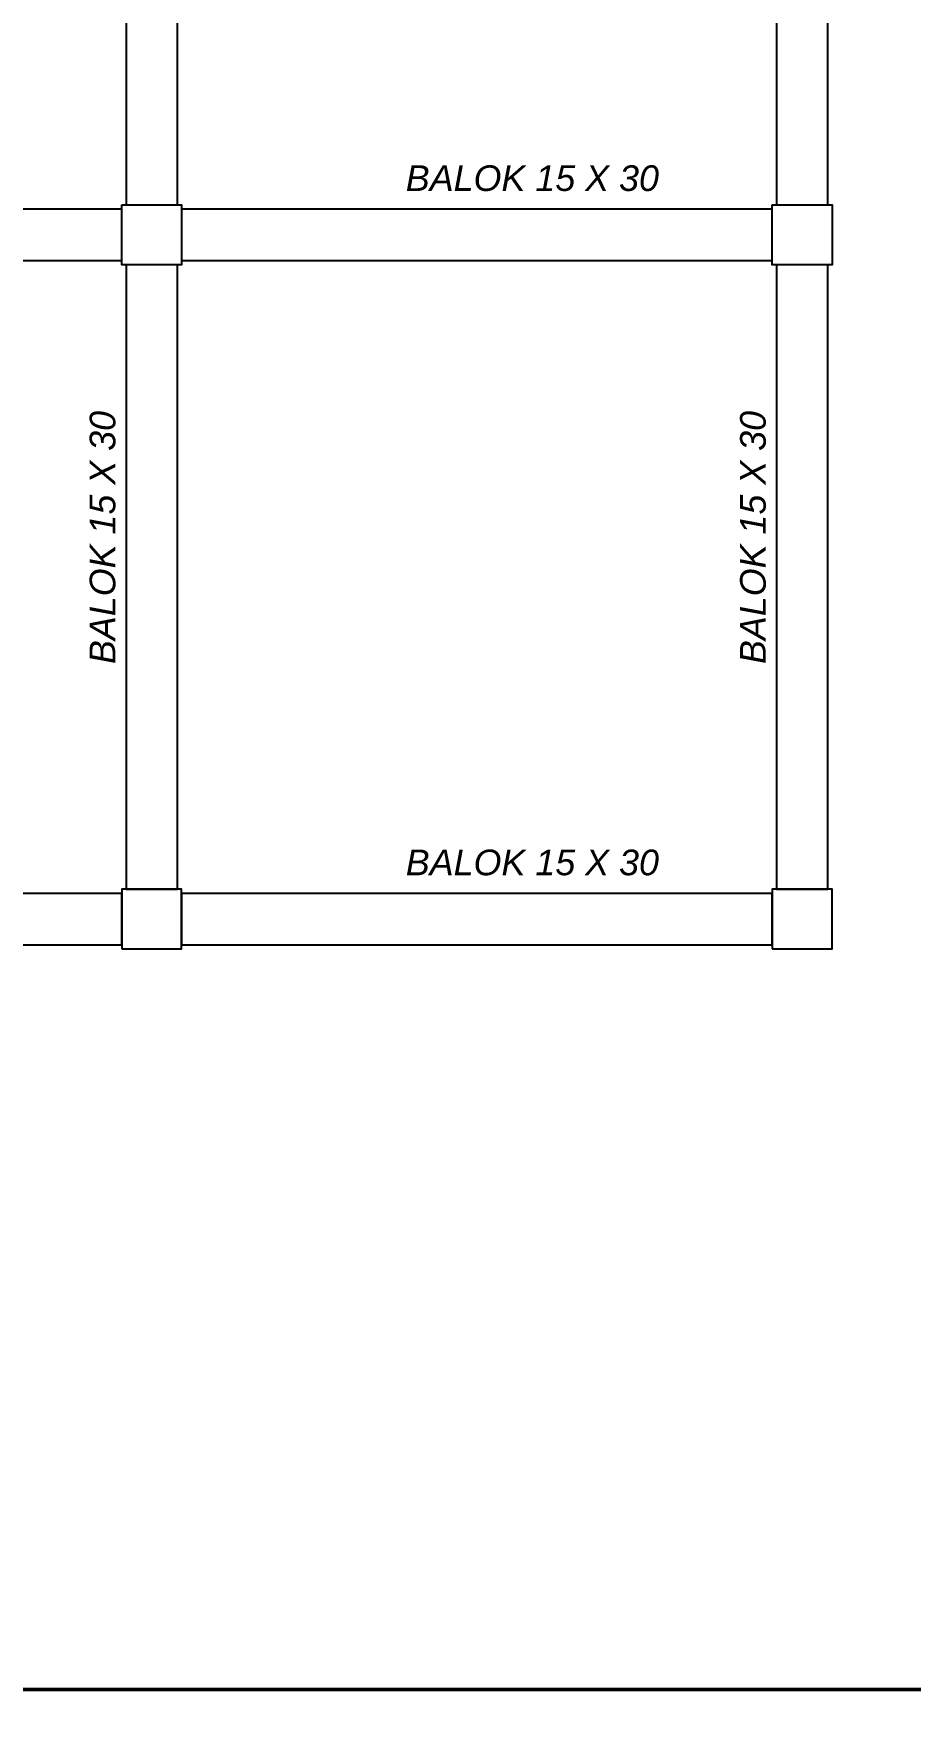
# Model space of a CAD drawing. Header units: centimetres. Extents: x -377343 to 693706, y 194584 to 813780.
# Drawn here: x 166546 to 167058, y 497764 to 498747 of the extents above; entities that cross this region are included whole.
import ezdxf

# ---------------------------------------------------------------- set-up
doc = ezdxf.new("R2010")
doc.units = ezdxf.units.CM
for name, color, linetype in [('balok', 235, 'Continuous'), ('KOLOM', 11, 'Continuous'), ('Layer1', 7, 'Continuous'), ('PIPA', 11, 'Continuous')]:
    doc.layers.add(name, color=color, linetype=linetype)
doc.layers.add('Legenda', color=252, linetype='Continuous', lineweight=20)
doc.styles.get("Standard").update_dxf_attribs({"font": 'arial.ttf'})

msp = doc.modelspace()

# ---------------------------------------------------------------- linework, layer by layer
at = {"layer": 'balok'}
for points in [[(166599.654, 499011.991), (166599.654, 498646.991), (166629.654, 498646.991), (166629.654, 499011.991)], [(166979.654, 499011.991), (166979.654, 498646.991), (167009.654, 498646.991), (167009.654, 499011.991)], [(166252.154, 498614.491), (166597.154, 498614.491), (166597.154, 498644.491), (166252.154, 498644.491)], [(166632.154, 498614.491), (166977.154, 498614.491), (166977.154, 498644.491), (166632.154, 498644.491)], [(166599.654, 498611.991), (166599.654, 498246.991), (166629.654, 498246.991), (166629.654, 498611.991)], [(166979.654, 498611.991), (166979.654, 498246.991), (167009.654, 498246.991), (167009.654, 498611.991)], [(166252.154, 498214.491), (166597.154, 498214.491), (166597.154, 498244.491), (166252.154, 498244.491)], [(166632.154, 498214.491), (166977.154, 498214.491), (166977.154, 498244.491), (166632.154, 498244.491)]]:
    msp.add_lwpolyline(points, close=True, dxfattribs=at)
at = {"layer": 'KOLOM'}
for points in [[(166597.154, 498646.991), (166632.154, 498646.991), (166632.154, 498611.991), (166597.154, 498611.991)], [(166977.154, 498646.991), (167012.154, 498646.991), (167012.154, 498611.991), (166977.154, 498611.991)], [(166597.154, 498211.991), (166632.154, 498211.991), (166632.154, 498246.991), (166597.154, 498246.991)], [(166977.154, 498211.991), (167012.154, 498211.991), (167012.154, 498246.991), (166977.154, 498246.991)]]:
    msp.add_lwpolyline(points, close=True, dxfattribs=at)
at = {"layer": 'Legenda', "color": 1, "lineweight": 50}
msp.add_lwpolyline([(164356.739, 500582.743), (167727.432, 500582.743), (167727.432, 497779.182), (164356.739, 497779.182)], close=True, dxfattribs=at)
at = {"layer": 'PIPA', "lineweight": 35, "extrusion": (0, 0.816497, 0.57735), "elevation": 193451.324}
msp.add_lwpolyline([(-421704.212, -325591.681), (-159560.265, -63447.734), (377343.333, -600351.331), (-158232.47, -1135927.133), (-693706.405, -600453.199), (-454216.825, -360963.619)], dxfattribs=at)

# ---------------------------------------------------------------- texts
at = {"layer": 'Layer1', "char_height": 15, "attachment_point": 1}
for insert in [(166763.087, 498670.056), (166763.087, 498270.056)]:
    msp.add_mtext_dynamic_manual_height_columns('{\\fArial|b0|i1|c0|p34;BALOK 15 X 30}', width=159.09775, gutter_width=12.5, heights=[0], dxfattribs=dict(at, insert=insert))
at = {"layer": 'Layer1', "char_height": 15, "attachment_point": 1, "rotation": 90}
for insert in [(166578.414, 498378.541), (166958.414, 498378.541)]:
    msp.add_mtext_dynamic_manual_height_columns('{\\fArial|b0|i1|c0|p34;BALOK 15 X 30}', width=159.09775, gutter_width=12.5, heights=[0], dxfattribs=dict(at, insert=insert))

doc.saveas('drawing.dxf')
